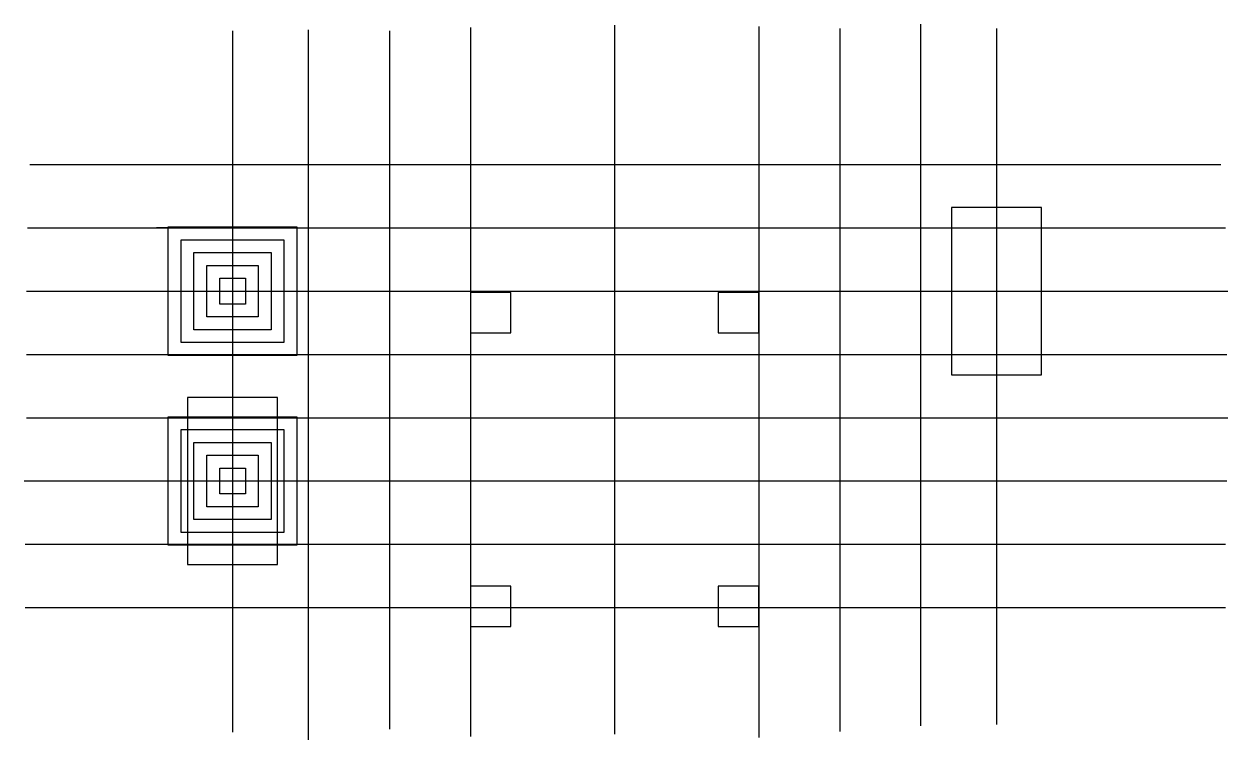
# Model space of a CAD drawing. Header units: millimetres. Extents: x -26 to 212, y -22 to 119.
import ezdxf

# ---------------------------------------------------------------- set-up
doc = ezdxf.new("R2010")
doc.units = ezdxf.units.MM

msp = doc.modelspace()

# ---------------------------------------------------------------- linework, layer by layer
for p, q in [((12.5, 78.75, 2), (0, 78.75, 2)), ((27.7, 66.25, 2), (27.7, 63.71, 2)), ((15, 36.37), (15, 21.13)), ((7.38, 28.75), (22.62, 28.75))]:
    msp.add_line(p, q)
for points in [[(151, -19.65), (151, 119.02)], [(15, 117.66), (15, -20.85)], [(30, -22.41), (30, 117.87)], [(46, 117.66), (46, -20.31)], [(62, 118.33), (62, -21.72)], [(90.5, 118.79), (90.5, -21.26)], [(119, 118.56), (119, -21.95)], [(166, 118.17), (166, -19.34)], [(-25.05, 91.25), (210.33, 91.25)], [(-25.51, 78.75), (211.25, 78.75)], [(-25.74, 66.25), (211.71, 66.25)], [(-25.74, 53.75), (211.48, 53.75)], [(-25.74, 41.25), (211.71, 41.25)], [(-26.2, 28.75), (211.48, 28.75)], [(-25.97, 16.25), (211.25, 16.25)], [(-25.97, 3.75), (211.25, 3.75)]]:
    msp.add_lwpolyline(points)
at = {"elevation": 2}
for points in [[(135, 118.17), (135, -20.72)], [(168.5, 78.75), (181, 78.75)]]:
    msp.add_lwpolyline(points, dxfattribs=at)
for points in [[(157.11, 49.74), (174.89, 49.74), (174.89, 82.76), (157.11, 82.76)], [(62, 58), (70, 58), (70, 66), (62, 66)], [(111, 58), (119, 58), (119, 66), (111, 66)], [(6.11, 12.24), (23.89, 12.24), (23.89, 45.26), (6.11, 45.26)], [(62, 0), (70, 0), (70, 8), (62, 8)], [(111, 0), (119, 0), (119, 8), (111, 8)]]:
    msp.add_lwpolyline(points, close=True)
for points in [[(27.7, 53.55), (2.3, 53.55), (2.3, 78.95), (27.7, 78.95)], [(25.16, 56.09), (4.84, 56.09), (4.84, 76.41), (25.16, 76.41)], [(22.62, 58.63), (7.38, 58.63), (7.38, 73.87), (22.62, 73.87)], [(20.08, 61.17), (9.92, 61.17), (9.92, 71.33), (20.08, 71.33)], [(17.54, 63.71), (12.46, 63.71), (12.46, 68.79), (17.54, 68.79)], [(27.7, 16.05), (2.3, 16.05), (2.3, 41.45), (27.7, 41.45)], [(25.16, 18.59), (4.84, 18.59), (4.84, 38.91), (25.16, 38.91)], [(22.62, 21.13), (7.38, 21.13), (7.38, 36.37), (22.62, 36.37)], [(20.08, 23.67), (9.92, 23.67), (9.92, 33.83), (20.08, 33.83)], [(17.54, 26.21), (12.46, 26.21), (12.46, 31.29), (17.54, 31.29)]]:
    msp.add_lwpolyline(points, close=True, dxfattribs=at)

doc.saveas('drawing.dxf')
